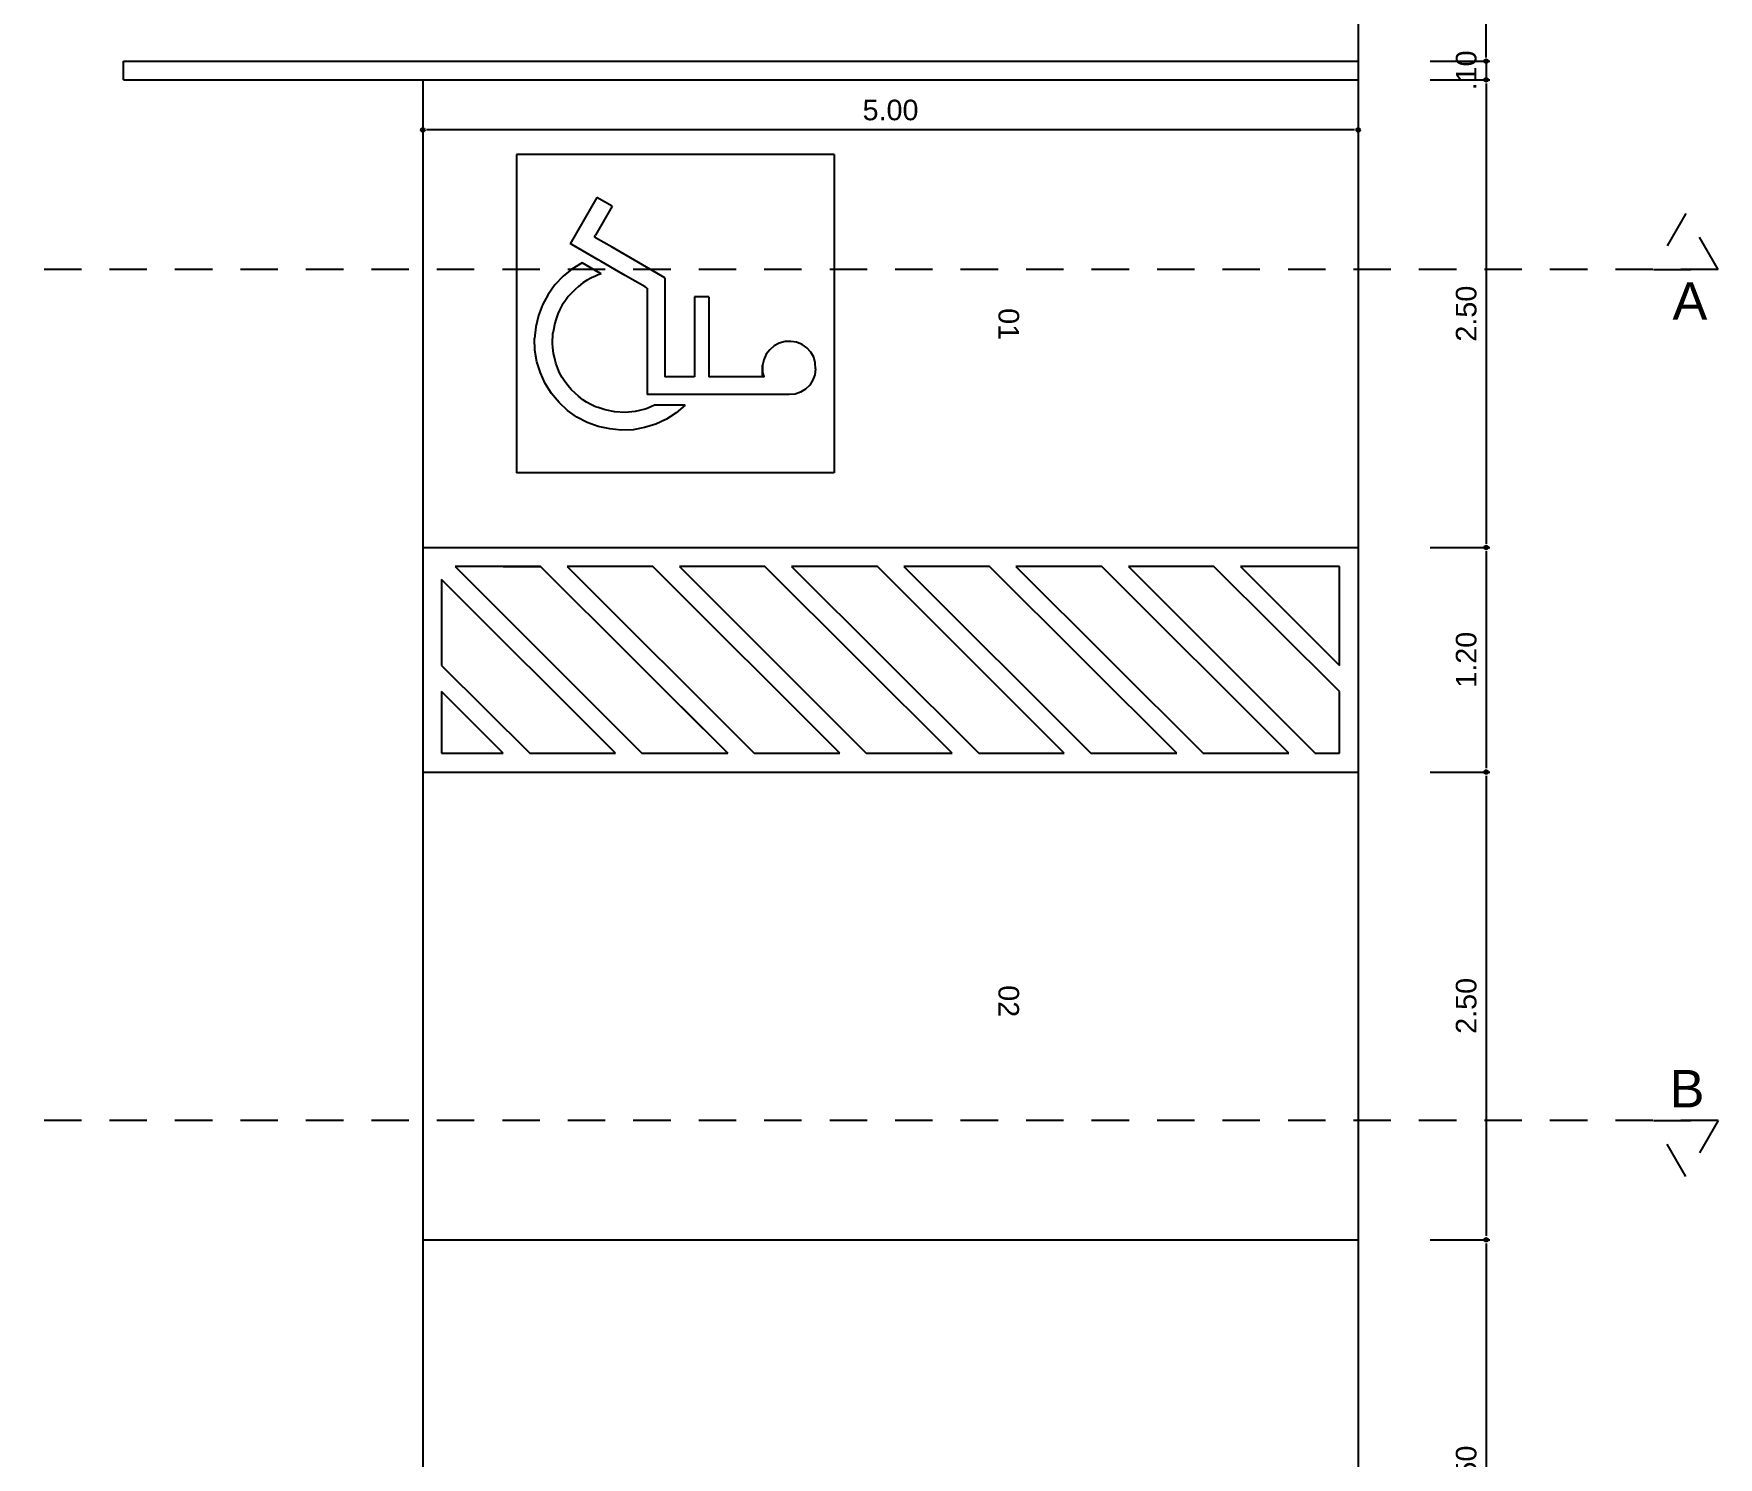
# Model space of a CAD drawing. Header units: millimetres. Extents: x 2125 to 3408, y 1171 to 1686.
# Drawn here: x 2468.47 to 2477.47, y 1445.69 to 1453.3 of the extents above; entities that cross this region are included whole.
import ezdxf

# ---------------------------------------------------------------- set-up
doc = ezdxf.new("R2010")
doc.units = ezdxf.units.MM
doc.linetypes.add('CONTORNO_QUADRO_T', pattern=[0.35, 0.2, -0.15])
for name, color, linetype in [('at_Entity', 7, 'Continuous'), ('cotas', 7, 'Continuous'), ('linha de corte', 1, 'Continuous'), ('PAREDE', 4, 'Continuous'), ('Paredes_Muro', 2, 'Continuous'), ('TEXTO01', 7, 'Continuous')]:
    doc.layers.add(name, color=color, linetype=linetype)
doc.styles.add('ROMANS', font='arial.ttf')
doc.styles.add('TEXTO1', font='swissko.ttf', dxfattribs={"width": 0.6, "height": 0.1})
doc.dimstyles.new('ESCALA75', dxfattribs={"dimtxt": 0.11, "dimasz": 0.02, "dimexe": 0.02, "dimexo": 0.04, "dimgap": 0.05, "dimtad": 1, "dimzin": 4, "dimdsep": 46, "dimtxsty": 'ROMANS', "dimblk1": 'PPC', "dimblk2": 'PPC', "dimsah": 1, "dimcen": 0.02, "dimclrd": 7, "dimclre": 7, "dimclrt": 3, "dimazin": 1, "dimtfac": 1, "dimtix": 1, "dimtmove": 0, "dimatfit": 3, "dimldrblk": 'PPC', "dimfxl": 0, "dimtolj": 1, "dimtzin": 12, "dimarcsym": 0})

# ---------------------------------------------------------------- blocks, each defined once
blk = doc.blocks.new('new block21')
at = {"layer": 'at_Entity', "color": 150, "true_color": 0x007fff}
for p, q in [((0, 0), (0, -0.0995)), ((0, 0), (1.7013, 0)), ((1.7013, 0), (1.7013, -0.0995)), ((1.7013, 0), (1.7013, -0.0995)), ((0, -0.0995), (0, -0.1016)), ((0, -0.1016), (0, -0.11)), ((0, -0.11), (0, -0.1248)), ((0, -0.1248), (0, -0.146)), ((0, -0.146), (0, -0.1714)), ((0, -0.1714), (0, -0.201)), ((1.0157, -0.1714), (1.003, -0.201)), ((1.0157, -0.1714), (1.003, -0.201)), ((1.0326, -0.146), (1.0157, -0.1714)), ((1.0326, -0.146), (1.0157, -0.1714)), ((1.0559, -0.1248), (1.0326, -0.146)), ((1.0559, -0.1248), (1.0326, -0.146)), ((1.0834, -0.11), (1.0559, -0.1248)), ((1.0834, -0.11), (1.0559, -0.1248)), ((1.1131, -0.1016), (1.0834, -0.11)), ((1.1131, -0.1016), (1.0834, -0.11)), ((1.1448, -0.0995), (1.1131, -0.1016)), ((1.1448, -0.0995), (1.1131, -0.1016)), ((1.1448, -0.0995), (1.1617, -0.1016)), ((1.1617, -0.1016), (1.1765, -0.1037)), ((1.1765, -0.1037), (1.2041, -0.1143)), ((1.2041, -0.1143), (1.2316, -0.1312)), ((1.2316, -0.1312), (1.2527, -0.1545)), ((1.2527, -0.1545), (1.2696, -0.1799)), ((1.2696, -0.1799), (1.2802, -0.2095)), ((1.7013, -0.0995), (1.7013, -0.1016)), ((1.7013, -0.0995), (1.7013, -0.1016)), ((1.7013, -0.1016), (1.7013, -0.1037)), ((1.7013, -0.1016), (1.7013, -0.1037)), ((1.7013, -0.1037), (1.7013, -0.1143)), ((1.7013, -0.1037), (1.7013, -0.1143)), ((1.7013, -0.1143), (1.7013, -0.1312)), ((1.7013, -0.1143), (1.7013, -0.1312)), ((1.7013, -0.1312), (1.7013, -0.1545)), ((1.7013, -0.1312), (1.7013, -0.1545)), ((1.7013, -0.1545), (1.7013, -0.1799)), ((1.7013, -0.1545), (1.7013, -0.1799)), ((1.7013, -0.1799), (1.7013, -0.2095)), ((1.7013, -0.1799), (1.7013, -0.2095)), ((0, -0.201), (0, -0.2328)), ((0, -0.2328), (0, -0.2624)), ((0, -0.2624), (0, -0.2941)), ((1.003, -0.201), (0.9988, -0.2328)), ((1.003, -0.201), (0.9988, -0.2328)), ((0.9988, -0.2328), (0.9988, -0.2624)), ((0.9988, -0.2328), (0.9988, -0.2624)), ((0.9988, -0.2624), (1.0073, -0.2941)), ((0.9988, -0.2624), (1.0073, -0.2941)), ((1.2802, -0.2095), (1.2823, -0.2412)), ((1.2823, -0.2412), (1.2823, -0.7978)), ((1.7013, -0.2095), (1.7013, -0.2412)), ((1.7013, -0.2095), (1.7013, -0.2412)), ((1.7013, -0.2412), (1.7013, -0.7978)), ((1.7013, -0.2412), (1.7013, -0.7978)), ((0, -0.2941), (0, -0.3216)), ((0, -0.3216), (0, -0.3449)), ((0, -0.3449), (0, -0.364)), ((1.0073, -0.2941), (1.0221, -0.3216)), ((1.0073, -0.2941), (1.0221, -0.3216)), ((1.0221, -0.3216), (1.0432, -0.3449)), ((1.0221, -0.3216), (1.0432, -0.3449)), ((1.0432, -0.3449), (1.0665, -0.364)), ((1.0432, -0.3449), (1.0665, -0.364)), ((0, -0.364), (0, -0.3767)), ((0, -0.3767), (0, -0.383)), ((0, -0.383), (0, -0.6708)), ((1.0665, -0.364), (1.0961, -0.3767)), ((1.0665, -0.364), (1.0961, -0.3767)), ((1.0961, -0.3767), (1.1258, -0.383)), ((1.0961, -0.3767), (1.1258, -0.383)), ((1.1258, -0.383), (1.1575, -0.383)), ((1.1871, -0.383), (1.1258, -0.383)), ((1.1829, -0.3767), (1.1575, -0.383)), ((1.1575, -0.383), (1.1871, -0.383)), ((1.1575, -0.383), (1.1871, -0.383)), ((1.1575, -0.383), (1.1871, -0.383)), ((1.1871, -0.383), (1.1575, -0.383)), ((1.1871, -0.383), (1.1575, -0.383)), ((1.1871, -0.3745), (1.1829, -0.3767)), ((1.1829, -0.3767), (1.1871, -0.3767)), ((1.1871, -0.383), (1.1829, -0.3767)), ((1.1871, -0.383), (1.1829, -0.3767)), ((1.1829, -0.3767), (1.1871, -0.3767)), ((1.1871, -0.3767), (1.1871, -0.3745)), ((1.1871, -0.3767), (1.1871, -0.3745)), ((1.1871, -0.3767), (1.1871, -0.383)), ((1.1871, -0.3767), (1.1871, -0.383)), ((1.1871, -0.383), (1.1871, -0.6708)), ((1.1871, -0.383), (1.1871, -0.6708)), ((0, -0.6708), (0, -0.747)), ((0.7597, -0.6708), (1.1871, -0.6708)), ((0.7597, -0.6708), (0.7597, -0.747)), ((0.7597, -0.6708), (0.7597, -0.747)), ((0, -0.747), (0, -0.9057)), ((0.7597, -0.747), (1.1871, -0.747)), ((1.1871, -0.747), (1.1871, -0.9057)), ((1.1871, -0.747), (1.1871, -0.9057)), ((1.2823, -0.7978), (1.2823, -0.8443)), ((1.3395, -0.7978), (1.3797, -0.8443)), ((1.3395, -0.7978), (1.3395, -0.8443)), ((1.3395, -0.7978), (1.3395, -0.8443)), ((1.7013, -0.7978), (1.7013, -0.8443)), ((1.7013, -0.7978), (1.7013, -0.8443)), ((1.2823, -0.8443), (1.2823, -0.9607)), ((1.3395, -0.8443), (1.3395, -0.9607)), ((1.3395, -0.8443), (1.3395, -0.9607)), ((1.3797, -0.8443), (1.4135, -0.8972)), ((1.4135, -0.8972), (1.4411, -0.9544)), ((1.7013, -0.8443), (1.7013, -0.8972)), ((1.7013, -0.8443), (1.7013, -0.8972)), ((1.7013, -0.8972), (1.7013, -0.9544)), ((1.7013, -0.8972), (1.7013, -0.9544)), ((0, -0.9057), (0, -1.1871)), ((0.6581, -0.9057), (0.4952, -1.1871)), ((0.6581, -0.9057), (0.4952, -1.1871)), ((0.6581, -0.9057), (1.1871, -0.9057)), ((1.2823, -0.9607), (1.2823, -1.0009)), ((1.3395, -0.9607), (1.3564, -1.0009)), ((1.3395, -0.9607), (1.3564, -1.0009)), ((1.4411, -0.9544), (1.458, -1.0136)), ((1.7013, -0.9544), (1.7013, -1.0136)), ((1.7013, -0.9544), (1.7013, -1.0136)), ((0.6771, -1.0644), (0.6454, -1.1173)), ((0.7068, -1.0115), (0.6771, -1.0644)), ((0.7131, -1.0009), (0.7068, -1.0115)), ((0.7131, -1.0009), (1.2823, -1.0009)), ((1.3564, -1.0009), (1.3606, -1.0115)), ((1.3564, -1.0009), (1.3606, -1.0115)), ((1.3606, -1.0115), (1.3733, -1.0644)), ((1.3606, -1.0115), (1.3733, -1.0644)), ((1.3733, -1.0644), (1.3776, -1.1173)), ((1.3733, -1.0644), (1.3776, -1.1173)), ((1.458, -1.0136), (1.4707, -1.075)), ((1.4707, -1.075), (1.4728, -1.1385)), ((1.7013, -1.0136), (1.7013, -1.075)), ((1.7013, -1.0136), (1.7013, -1.075)), ((1.7013, -1.075), (1.7013, -1.1385)), ((1.7013, -1.075), (1.7013, -1.1385)), ((0.6454, -1.1173), (0.6137, -1.1723)), ((1.3776, -1.1173), (1.3755, -1.1723)), ((1.3776, -1.1173), (1.3755, -1.1723)), ((1.4728, -1.1385), (1.4664, -1.1998)), ((1.7013, -1.1385), (1.7013, -1.1998)), ((1.7013, -1.1385), (1.7013, -1.1998)), ((0, -1.1871), (0, -1.2696)), ((0.2751, -1.1871), (0.2285, -1.2696)), ((0.2751, -1.1871), (0.2285, -1.2696)), ((0.2751, -1.1871), (0.4296, -1.276)), ((0.4952, -1.1871), (0.4444, -1.276)), ((0.4952, -1.1871), (0.4444, -1.276)), ((0.5713, -1.2464), (0.5629, -1.2612)), ((0.584, -1.2252), (0.5713, -1.2464)), ((0.6137, -1.1723), (0.584, -1.2252)), ((0.6369, -1.2464), (0.6285, -1.2612)), ((0.6369, -1.2464), (0.6285, -1.2612)), ((0.6369, -1.2464), (0.6433, -1.2612)), ((1.3564, -1.2464), (1.3522, -1.2612)), ((1.3564, -1.2464), (1.3522, -1.2612)), ((1.3649, -1.2252), (1.3564, -1.2464)), ((1.3649, -1.2252), (1.3564, -1.2464)), ((1.3755, -1.1723), (1.3649, -1.2252)), ((1.3755, -1.1723), (1.3649, -1.2252)), ((1.4664, -1.1998), (1.4537, -1.2612)), ((1.7013, -1.1998), (1.7013, -1.2612)), ((1.7013, -1.1998), (1.7013, -1.2612)), ((0, -1.2696), (0, -1.4114)), ((0.2285, -1.2696), (0.4761, -1.4114)), ((0.2285, -1.2696), (0.4761, -1.4114)), ((0.4401, -1.2823), (0.4296, -1.276)), ((0.4401, -1.2823), (0.4296, -1.276)), ((0.4444, -1.276), (0.4401, -1.2823)), ((0.5121, -1.3479), (0.4804, -1.403)), ((0.5629, -1.2612), (0.5121, -1.3479)), ((0.6285, -1.2612), (0.5777, -1.3479)), ((0.6285, -1.2612), (0.5777, -1.3479)), ((0.5777, -1.3479), (0.6115, -1.403)), ((0.5777, -1.3479), (0.6115, -1.403)), ((0.6433, -1.2612), (0.6496, -1.276)), ((0.6496, -1.276), (0.6581, -1.2972)), ((0.6581, -1.2972), (0.6729, -1.3247)), ((0.6729, -1.3247), (0.6856, -1.3437)), ((0.6856, -1.3437), (0.7047, -1.367)), ((1.3099, -1.3437), (1.2908, -1.367)), ((1.3099, -1.3437), (1.2908, -1.367)), ((1.3226, -1.3247), (1.3099, -1.3437)), ((1.3226, -1.3247), (1.3099, -1.3437)), ((1.3374, -1.2972), (1.3226, -1.3247)), ((1.3374, -1.2972), (1.3226, -1.3247)), ((1.3479, -1.276), (1.3374, -1.2972)), ((1.3479, -1.276), (1.3374, -1.2972)), ((1.3522, -1.2612), (1.3479, -1.276)), ((1.3522, -1.2612), (1.3479, -1.276)), ((1.4326, -1.3204), (1.403, -1.3755)), ((1.4537, -1.2612), (1.4326, -1.3204)), ((1.7013, -1.2612), (1.7013, -1.3204)), ((1.7013, -1.2612), (1.7013, -1.3204)), ((1.7013, -1.3204), (1.7013, -1.3755)), ((1.7013, -1.3204), (1.7013, -1.3755)), ((0, -1.4114), (0, -1.4495)), ((0.4804, -1.403), (0.4761, -1.4114)), ((0.6115, -1.403), (0.62, -1.4114)), ((0.6115, -1.403), (0.62, -1.4114)), ((0.62, -1.4114), (0.6496, -1.4495)), ((0.62, -1.4114), (0.6496, -1.4495)), ((0.7047, -1.367), (0.7195, -1.3839)), ((0.7195, -1.3839), (0.7427, -1.4072)), ((0.7427, -1.4072), (0.7576, -1.422)), ((0.7576, -1.422), (0.7851, -1.4411)), ((1.2358, -1.422), (1.2125, -1.4411)), ((1.2358, -1.422), (1.2125, -1.4411)), ((1.2548, -1.4072), (1.2358, -1.422)), ((1.2548, -1.4072), (1.2358, -1.422)), ((1.276, -1.3839), (1.2548, -1.4072)), ((1.276, -1.3839), (1.2548, -1.4072)), ((1.2908, -1.367), (1.276, -1.3839)), ((1.2908, -1.367), (1.276, -1.3839)), ((1.367, -1.4262), (1.3247, -1.4707)), ((1.403, -1.3755), (1.367, -1.4262)), ((1.7013, -1.3755), (1.7013, -1.4262)), ((1.7013, -1.3755), (1.7013, -1.4262)), ((1.7013, -1.4262), (1.7013, -1.4707)), ((1.7013, -1.4262), (1.7013, -1.4707)), ((0, -1.4495), (0, -1.494)), ((0, -1.494), (0, -1.5299)), ((0, -1.5299), (0, -1.5596)), ((0.6496, -1.4495), (0.6962, -1.494)), ((0.6496, -1.4495), (0.6962, -1.494)), ((0.6962, -1.494), (0.747, -1.5299)), ((0.6962, -1.494), (0.747, -1.5299)), ((0.747, -1.5299), (0.802, -1.5596)), ((0.747, -1.5299), (0.802, -1.5596)), ((0.7851, -1.4411), (0.802, -1.4537)), ((0.802, -1.4537), (0.8316, -1.4686)), ((0.8316, -1.4686), (0.8507, -1.477)), ((0.8507, -1.477), (0.8824, -1.4876)), ((0.8824, -1.4876), (0.9015, -1.494)), ((0.9015, -1.494), (0.9374, -1.5003)), ((0.9374, -1.5003), (0.9544, -1.5045)), ((1.0094, -1.5067), (0.9544, -1.5045)), ((1.0094, -1.5067), (0.9544, -1.5045)), ((1.0305, -1.5045), (1.0094, -1.5067)), ((1.0623, -1.5003), (1.0305, -1.5045)), ((1.0898, -1.494), (1.0623, -1.5003)), ((1.0898, -1.494), (1.0623, -1.5003)), ((1.1152, -1.4876), (1.0898, -1.494)), ((1.1152, -1.4876), (1.0898, -1.494)), ((1.1427, -1.477), (1.1152, -1.4876)), ((1.1427, -1.477), (1.1152, -1.4876)), ((1.166, -1.4686), (1.1427, -1.477)), ((1.166, -1.4686), (1.1427, -1.477)), ((1.1914, -1.4537), (1.166, -1.4686)), ((1.1914, -1.4537), (1.166, -1.4686)), ((1.2125, -1.4411), (1.1914, -1.4537)), ((1.2125, -1.4411), (1.1914, -1.4537)), ((1.276, -1.5109), (1.2231, -1.5447)), ((1.3247, -1.4707), (1.276, -1.5109)), ((1.7013, -1.4707), (1.7013, -1.5109)), ((1.7013, -1.4707), (1.7013, -1.5109)), ((1.7013, -1.5109), (1.7013, -1.5447)), ((1.7013, -1.5109), (1.7013, -1.5447)), ((0, -1.5596), (0, -1.5807)), ((0, -1.5807), (0, -1.5955)), ((0, -1.5955), (0, -1.6019)), ((0, -1.6019), (0, -1.6992)), ((0.802, -1.5596), (0.8591, -1.5807)), ((0.802, -1.5596), (0.8591, -1.5807)), ((0.8591, -1.5807), (0.9205, -1.5955)), ((0.8591, -1.5807), (0.9205, -1.5955)), ((0.9205, -1.5955), (0.9819, -1.6019)), ((0.9205, -1.5955), (0.9819, -1.6019)), ((1.0453, -1.5998), (0.9819, -1.6019)), ((1.1067, -1.5892), (1.0453, -1.5998)), ((1.166, -1.5701), (1.1067, -1.5892)), ((1.2231, -1.5447), (1.166, -1.5701)), ((1.7013, -1.5447), (1.7013, -1.5701)), ((1.7013, -1.5447), (1.7013, -1.5701)), ((1.7013, -1.5701), (1.7013, -1.5892)), ((1.7013, -1.5701), (1.7013, -1.5892)), ((1.7013, -1.5892), (1.7013, -1.5998)), ((1.7013, -1.5892), (1.7013, -1.5998)), ((1.7013, -1.5998), (1.7013, -1.6019)), ((1.7013, -1.5998), (1.7013, -1.6019)), ((1.7013, -1.6019), (1.7013, -1.6992)), ((1.7013, -1.6019), (1.7013, -1.6992)), ((0, -1.6992), (1.7013, -1.6992))]:
    blk.add_line(p, q, dxfattribs=at)
blk = doc.blocks.new('new block22')
at = {"layer": 'at_Entity', "color": 0}
for p, q in [((0, -0.929), (0.929, 0)), ((0.4698, 0), (0, -0.4719)), ((0, -0.3301), (0.3301, 0)), ((0.3301, 0), (0, 0)), ((0, 0), (0, -0.3301)), ((0.929, 0), (0.4698, 0)), ((0.9988, -0.0719), (0, -1.0707)), ((0.9988, -0.529), (0.9988, -0.0719)), ((0, -0.4719), (0, -0.929)), ((0, -1.5299), (0.9988, -0.529)), ((0.9988, -0.6708), (0, -1.6717)), ((0.9988, -1.13), (0.9988, -0.6708)), ((0, -1.0707), (0, -1.5299)), ((0, -2.1288), (0.9988, -1.13)), ((0.9988, -1.2718), (0, -2.2706)), ((0.9988, -1.7288), (0.9988, -1.2718)), ((0, -1.6717), (0, -2.1288)), ((0, -2.7297), (0.9988, -1.7288)), ((0.9988, -1.8706), (0, -2.8715)), ((0.9988, -2.3298), (0.9988, -1.8706)), ((0, -2.2706), (0, -2.7297)), ((0, -3.3286), (0.9988, -2.3298)), ((0.9988, -2.4716), (0, -3.4704)), ((0.9988, -2.9287), (0.9988, -2.4716)), ((0, -2.8715), (0, -3.3286)), ((0, -3.9296), (0.9988, -2.9287)), ((0.9988, -3.0704), (0, -4.0713)), ((0.9988, -3.5296), (0.9988, -3.0704)), ((0, -3.4704), (0, -3.9296)), ((0, -4.5284), (0.9988, -3.5296)), ((0.9988, -3.6714), (0, -4.6702)), ((0.9988, -4.1285), (0.9988, -3.6714)), ((0, -4.0713), (0, -4.5284)), ((0.3301, -4.7993), (0.9988, -4.1285)), ((0.9988, -4.2703), (0.4698, -4.7993)), ((0.9988, -4.7993), (0.9988, -4.2703)), ((0, -4.6702), (0, -4.7993)), ((0, -4.7993), (0.3301, -4.7993)), ((0.4698, -4.7993), (0.9988, -4.7993))]:
    blk.add_line(p, q, dxfattribs=at)
at = {"layer": 'at_Entity', "color": 2}
for p, q in [((0.9988, -0.3301), (0.9988, -0.529)), ((0.9988, -0.3301), (0.9988, -0.529)), ((0.2582, -1.2718), (0, -1.5299)), ((0.2582, -1.2718), (0, -1.5299))]:
    blk.add_line(p, q, dxfattribs=at)
blk = doc.blocks.new('PPC')
at = {"color": 2}
blk.add_circle((0, 0), 0.5, dxfattribs=at)
blk = doc.blocks.new('*D966')
at = {"layer": 'cotas', "color": 7, "lineweight": -2, "transparency": 16777216}
for p, q in [((2476.2318, 1453.1706), (2476.2318, 1453.1906)), ((2475.9318, 1453.1506), (2476.2518, 1453.1506)), ((2476.2318, 1453.1506), (2476.2318, 1453.0506)), ((2475.9318, 1453.0506), (2476.2518, 1453.0506)), ((2476.2318, 1453.0306), (2476.2318, 1453.0106))]:
    blk.add_line(p, q, dxfattribs=at)
at = {"layer": 'DEFPOINTS', "color": 0, "transparency": 16777216}
for p in [(2475.5479, 1453.1506), (2475.5479, 1453.0506), (2476.2318, 1453.0506)]:
    blk.add_point(p, dxfattribs=at)
at = {"layer": 'cotas', "color": 7, "lineweight": -2, "transparency": 16777216, "xscale": 0.02, "yscale": 0.02, "zscale": 0.02}
for p, rotation in [((2476.2318, 1453.1506), 270), ((2476.2318, 1453.0506), 90)]:
    blk.add_blockref('PPC', p, dxfattribs=dict(at, rotation=rotation))
at = {"layer": 'cotas', "color": 3, "transparency": 16777216, "insert": (2476.1256, 1453.1006), "char_height": 0.11, "attachment_point": 5, "rotation": 90, "style": 'ROMANS'}
blk.add_mtext('\\A1;.10', dxfattribs=at)
blk = doc.blocks.new('*D967')
at = {"layer": 'cotas', "color": 7, "lineweight": -2, "transparency": 16777216}
for p, q in [((2475.9318, 1453.0506), (2476.2518, 1453.0506)), ((2476.2318, 1453.0306), (2476.2318, 1450.5706)), ((2475.9318, 1450.5506), (2476.2518, 1450.5506))]:
    blk.add_line(p, q, dxfattribs=at)
at = {"layer": 'DEFPOINTS', "color": 0, "transparency": 16777216}
for p in [(2475.5479, 1453.0506), (2475.5479, 1450.5506), (2476.2318, 1450.5506)]:
    blk.add_point(p, dxfattribs=at)
at = {"layer": 'cotas', "color": 7, "lineweight": -2, "transparency": 16777216, "xscale": 0.02, "yscale": 0.02, "zscale": 0.02}
for p, rotation in [((2476.2318, 1453.0506), 90), ((2476.2318, 1450.5506), 270)]:
    blk.add_blockref('PPC', p, dxfattribs=dict(at, rotation=rotation))
at = {"layer": 'cotas', "color": 3, "transparency": 16777216, "insert": (2476.1256, 1451.8006), "char_height": 0.11, "attachment_point": 5, "rotation": 90, "style": 'ROMANS'}
blk.add_mtext('\\A1;2.50', dxfattribs=at)
blk = doc.blocks.new('*D968')
at = {"layer": 'cotas', "color": 7, "lineweight": -2, "transparency": 16777216}
for p, q in [((2475.9318, 1450.5506), (2476.2518, 1450.5506)), ((2476.2318, 1450.5306), (2476.2318, 1449.3706)), ((2475.9318, 1449.3506), (2476.2518, 1449.3506))]:
    blk.add_line(p, q, dxfattribs=at)
at = {"layer": 'DEFPOINTS', "color": 0, "transparency": 16777216}
for p in [(2475.5479, 1450.5506), (2475.5479, 1449.3506), (2476.2318, 1449.3506)]:
    blk.add_point(p, dxfattribs=at)
at = {"layer": 'cotas', "color": 7, "lineweight": -2, "transparency": 16777216, "xscale": 0.02, "yscale": 0.02, "zscale": 0.02}
for p, rotation in [((2476.2318, 1450.5506), 90), ((2476.2318, 1449.3506), 270)]:
    blk.add_blockref('PPC', p, dxfattribs=dict(at, rotation=rotation))
at = {"layer": 'cotas', "color": 3, "transparency": 16777216, "insert": (2476.1256, 1449.9506), "char_height": 0.11, "attachment_point": 5, "rotation": 90, "style": 'ROMANS'}
blk.add_mtext('\\A1;1.20', dxfattribs=at)
blk = doc.blocks.new('*D969')
at = {"layer": 'cotas', "color": 7, "lineweight": -2, "transparency": 16777216}
for p, q in [((2475.9318, 1449.3506), (2476.2518, 1449.3506)), ((2476.2318, 1449.3306), (2476.2318, 1446.8706)), ((2475.9318, 1446.8506), (2476.2518, 1446.8506))]:
    blk.add_line(p, q, dxfattribs=at)
at = {"layer": 'DEFPOINTS', "color": 0, "transparency": 16777216}
for p in [(2475.5479, 1449.3506), (2475.5479, 1446.8506), (2476.2318, 1446.8506)]:
    blk.add_point(p, dxfattribs=at)
at = {"layer": 'cotas', "color": 7, "lineweight": -2, "transparency": 16777216, "xscale": 0.02, "yscale": 0.02, "zscale": 0.02}
for p, rotation in [((2476.2318, 1449.3506), 90), ((2476.2318, 1446.8506), 270)]:
    blk.add_blockref('PPC', p, dxfattribs=dict(at, rotation=rotation))
at = {"layer": 'cotas', "color": 3, "transparency": 16777216, "insert": (2476.1256, 1448.1006), "char_height": 0.11, "attachment_point": 5, "rotation": 90, "style": 'ROMANS'}
blk.add_mtext('\\A1;2.50', dxfattribs=at)
blk = doc.blocks.new('*D970')
at = {"layer": 'cotas', "color": 7, "lineweight": -2, "transparency": 16777216}
for p, q in [((2475.9318, 1446.8506), (2476.2518, 1446.8506)), ((2476.2318, 1446.8306), (2476.2318, 1444.3706)), ((2475.9318, 1444.3506), (2476.2518, 1444.3506))]:
    blk.add_line(p, q, dxfattribs=at)
at = {"layer": 'DEFPOINTS', "color": 0, "transparency": 16777216}
for p in [(2475.5479, 1446.8506), (2475.5479, 1444.3506), (2476.2318, 1444.3506)]:
    blk.add_point(p, dxfattribs=at)
at = {"layer": 'cotas', "color": 7, "lineweight": -2, "transparency": 16777216, "xscale": 0.02, "yscale": 0.02, "zscale": 0.02}
for p, rotation in [((2476.2318, 1446.8506), 90), ((2476.2318, 1444.3506), 270)]:
    blk.add_blockref('PPC', p, dxfattribs=dict(at, rotation=rotation))
at = {"layer": 'cotas', "color": 3, "transparency": 16777216, "insert": (2476.1256, 1445.6006), "char_height": 0.11, "attachment_point": 5, "rotation": 90, "style": 'ROMANS'}
blk.add_mtext('\\A1;2.50', dxfattribs=at)
blk = doc.blocks.new('*D975')
at = {"layer": 'DEFPOINTS', "color": 0, "transparency": 16777216}
for p in [(2470.5479, 1453.0506), (2475.5479, 1453.0506), (2470.5479, 1452.7825)]:
    blk.add_point(p, dxfattribs=at)
at = {"layer": 'PAREDE', "color": 7, "lineweight": -2, "transparency": 16777216}
for p, q in [((2470.5479, 1453.0106), (2470.5479, 1452.7625)), ((2475.5479, 1453.0106), (2475.5479, 1452.7625)), ((2475.5279, 1452.7825), (2470.5679, 1452.7825))]:
    blk.add_line(p, q, dxfattribs=at)
at = {"layer": 'PAREDE', "color": 7, "lineweight": -2, "transparency": 16777216, "xscale": 0.02, "yscale": 0.02, "zscale": 0.02, "rotation": 180}
blk.add_blockref('PPC', (2470.5479, 1452.7825), dxfattribs=at)
at = {"layer": 'PAREDE', "color": 7, "lineweight": -2, "transparency": 16777216, "xscale": 0.02, "yscale": 0.02, "zscale": 0.02}
blk.add_blockref('PPC', (2475.5479, 1452.7825), dxfattribs=at)
at = {"layer": 'PAREDE', "color": 3, "transparency": 16777216, "insert": (2473.0479, 1452.8886), "char_height": 0.11, "attachment_point": 5, "style": 'ROMANS'}
blk.add_mtext('\\A1;5.00', dxfattribs=at)
blk = doc.blocks.new('*D821')
at = {"color": 7, "lineweight": -2, "transparency": 16777216}
for p, q in [((2475.9318, 1454.8006), (2476.2518, 1454.8006)), ((2476.2318, 1453.1706), (2476.2318, 1454.7806)), ((2475.9318, 1453.1506), (2476.2518, 1453.1506))]:
    blk.add_line(p, q, dxfattribs=at)
at = {"layer": 'DEFPOINTS', "color": 0, "transparency": 16777216}
for p in [(2475.0123, 1454.8006), (2476.2318, 1454.8006), (2475.0123, 1453.1506)]:
    blk.add_point(p, dxfattribs=at)
at = {"color": 7, "lineweight": -2, "transparency": 16777216, "xscale": 0.02, "yscale": 0.02, "zscale": 0.02}
for p, rotation in [((2476.2318, 1454.8006), 90), ((2476.2318, 1453.1506), 270)]:
    blk.add_blockref('PPC', p, dxfattribs=dict(at, rotation=rotation))
at = {"color": 3, "transparency": 16777216, "insert": (2476.1256, 1453.9756), "char_height": 0.11, "attachment_point": 5, "rotation": 90, "style": 'ROMANS'}
blk.add_mtext('\\A1;1.65', dxfattribs=at)

msp = doc.modelspace()

# ---------------------------------------------------------------- linework, layer by layer
at = {"linetype": 'Continuous'}
for p, q in [((2475.5479, 1457.1006), (2475.5479, 1433.2706)), ((2470.5479, 1453.0506), (2470.5479, 1439.3506)), ((2470.5479, 1450.5506), (2475.5479, 1450.5506)), ((2470.5479, 1449.3506), (2475.5479, 1449.3506)), ((2470.5479, 1446.8506), (2475.5479, 1446.8506))]:
    msp.add_line(p, q, dxfattribs=at)
at = {"layer": 'linha de corte', "linetype": 'CONTORNO_QUADRO_T'}
for p, q in [((2477.4728, 1452.0361), (2412.8958, 1452.0361)), ((2477.4728, 1447.4882), (2412.8958, 1447.4882))]:
    msp.add_line(p, q, dxfattribs=at)
for points in [[(2477.2996, 1452.3361), (2477.1264, 1452.0361), (2477.4728, 1452.0361)], [(2477.2996, 1447.1882), (2477.1264, 1447.4882), (2477.4728, 1447.4882)]]:
    msp.add_lwpolyline(points, close=True, dxfattribs=at)
at = {"layer": 'PAREDE', "linetype": 'Continuous'}
for p, q in [((2468.9479, 1453.1506), (2475.5479, 1453.1506)), ((2468.9479, 1453.0506), (2475.5479, 1453.0506))]:
    msp.add_line(p, q, dxfattribs=at)
at = {"layer": 'PAREDE'}
msp.add_line((2468.9479, 1453.0506), (2468.9479, 1453.1506), dxfattribs=at)

# ---------------------------------------------------------------- block references
at = {"layer": 'PAREDE', "rotation": 270}
msp.add_blockref('new block21', (2472.7471, 1452.6506), dxfattribs=at)
at = {"layer": 'Paredes_Muro', "rotation": 90}
msp.add_blockref('new block22', (2470.6479, 1449.4506), dxfattribs=at)

# ---------------------------------------------------------------- texts
at = {"layer": 'linha de corte', "ltscale": 0.0001, "char_height": 0.12, "width": 0.619452, "attachment_point": 1, "style": 'TEXTO1'}
for s, insert in [('{\\fSansSerif|b0|i0|c2|p2;\\H1.6667x;\\W1;A}', (2477.2279, 1451.9685)), ('{\\fSansSerif|b0|i0|c2|p2;\\H1.6667x;\\W1;B}', (2477.2125, 1447.7581))]:
    msp.add_mtext(s, dxfattribs=dict(at, insert=insert))
at = {"layer": 'TEXTO01', "ltscale": 0.0001, "char_height": 0.11, "width": 0.330365, "attachment_point": 1, "rotation": 270, "style": 'TEXTO1'}
for s, insert in [('{\\fSansSerif|b0|i0|c2|p2;\\W1;01}', (2473.7349, 1451.8299)), ('{\\fSansSerif|b0|i0|c2|p2;\\W1;02}', (2473.7349, 1448.211))]:
    msp.add_mtext(s, dxfattribs=dict(at, insert=insert))

# ---------------------------------------------------------------- dimensions: what is measured, and where the dimension line sits
dim = msp.add_linear_dim(base=(2476.2318, 1454.8006), p1=(2475.0123, 1453.1506), p2=(2475.0123, 1454.8006), angle=90, dimstyle='ESCALA75')
dim.commit()
dim.dimension.update_dxf_attribs({"geometry": '*D821', "text_midpoint": (2476.1256, 1453.9756)})
at = {"layer": 'cotas'}
for base, p1, p2, picture, middle in [((2476.2318, 1453.0506), (2475.5479, 1453.1506), (2475.5479, 1453.0506), '*D966', (2476.1256, 1453.1006)), ((2476.2318, 1450.5506), (2475.5479, 1453.0506), (2475.5479, 1450.5506), '*D967', (2476.1256, 1451.8006)), ((2476.2318, 1449.3506), (2475.5479, 1450.5506), (2475.5479, 1449.3506), '*D968', (2476.1256, 1449.9506)), ((2476.2318, 1446.8506), (2475.5479, 1449.3506), (2475.5479, 1446.8506), '*D969', (2476.1256, 1448.1006)), ((2476.2318, 1444.3506), (2475.5479, 1446.8506), (2475.5479, 1444.3506), '*D970', (2476.1256, 1445.6006))]:
    dim = msp.add_linear_dim(base=base, p1=p1, p2=p2, angle=90, dimstyle='ESCALA75', override={"dimtmove": 1}, dxfattribs=at)
    dim.commit()
    dim.dimension.update_dxf_attribs({"geometry": picture, "text_midpoint": middle})
at = {"layer": 'PAREDE'}
dim = msp.add_linear_dim(base=(2470.5479, 1452.7825), p1=(2475.5479, 1453.0506), p2=(2470.5479, 1453.0506), dimstyle='ESCALA75', dxfattribs=at)
dim.commit()
dim.dimension.update_dxf_attribs({"geometry": '*D975', "text_midpoint": (2473.0479, 1452.8886)})

doc.saveas('drawing.dxf')
